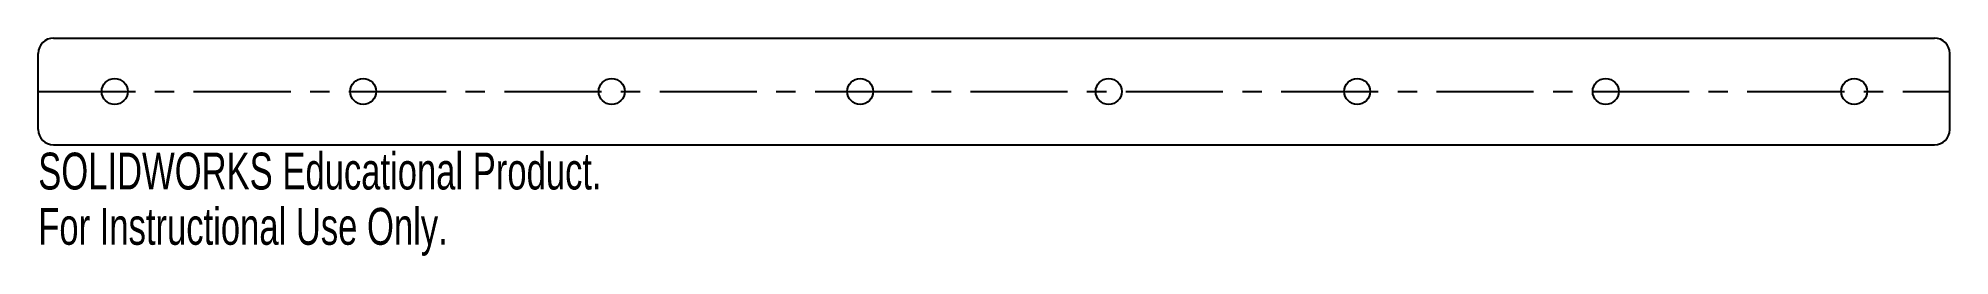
# Model space of a CAD drawing. Header units: millimetres. Extents: x 0 to 250, y -15 to 14.
import ezdxf

# ---------------------------------------------------------------- set-up
doc = ezdxf.new("R2010")
doc.units = ezdxf.units.MM
doc.linetypes.add('CENTERX2', pattern=[20.32, 12.7, -2.54, 2.54, -2.54])
doc.styles.add('SLDTEXTSTYLE0', font='TXT', dxfattribs={"width": 0.7})

msp = doc.modelspace()

# ---------------------------------------------------------------- linework, layer by layer
at = {"color": 7, "linetype": 'Continuous'}
for p, q in [((2, 14), (248, 14)), ((0, 2), (0, 12)), ((250, 2), (250, 12)), ((2, 0), (248, 0))]:
    msp.add_line(p, q, dxfattribs=at)
at = {"color": 7, "linetype": 'CENTERX2'}
msp.add_line((0, 7), (250, 7), dxfattribs=at)
at = {"color": 7, "linetype": 'Continuous'}
for centre in [(10, 7), (42.5, 7), (75, 7), (107.5, 7), (140, 7), (172.5, 7), (205, 7), (237.5, 7)]:
    msp.add_circle(centre, 1.7, dxfattribs=at)
for centre, start, end in [((2, 12), 90, 180), ((248, 12), 0, 90), ((2, 2), 180, 270), ((248, 2), 270, 0)]:
    msp.add_arc(centre, 2, start, end, dxfattribs=at)

# ---------------------------------------------------------------- texts
at = {"color": 7, "linetype": 'Continuous', "char_height": 4.8336, "attachment_point": 1, "style": 'SLDTEXTSTYLE0'}
for s, insert in [('SOLIDWORKS Educational Product.', (0, -1.02)), ('For Instructional Use Only.', (0, -8.27))]:
    msp.add_mtext(s, dxfattribs=dict(at, insert=insert))

doc.saveas('drawing.dxf')
